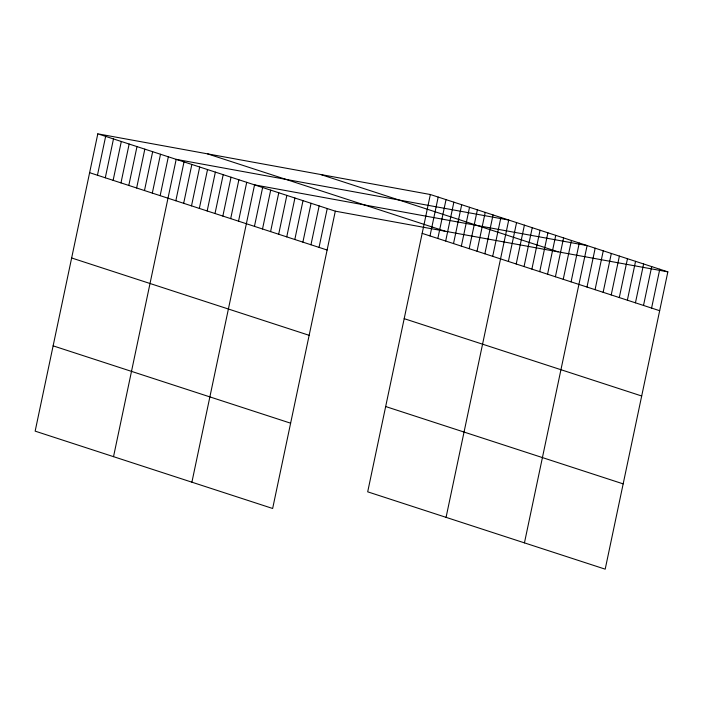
<?xml version="1.0" encoding="UTF-8"?>
<svg xmlns="http://www.w3.org/2000/svg" width="703" height="703" viewBox="0 0 703 703"><rect width="100%" height="100%" fill="white"/><g stroke="black" fill="none" stroke-linecap="round" stroke-linejoin="round"><path stroke-width="1.05" d="M97.805 133.834L35.15 431.141L272.65 508.48L335.305 211.172L97.805 133.834L430.35 194.52L667.85 271.859L605.195 569.166L367.695 491.828L430.35 194.52M97.453 175.24L105.643 136.391M105.292 177.789L113.473 138.939M113.13 180.346L121.311 141.488M120.969 182.894L129.15 144.045M128.798 185.443L136.988 146.593M136.637 188L144.827 149.15M144.475 190.548L152.665 151.699M152.314 193.105L160.504 154.256M160.152 195.654L168.342 156.804M113.526 456.66L176.181 159.353L508.726 220.039L446.071 517.346M175.829 200.759L184.019 161.91M183.668 203.308L191.849 164.458M191.506 205.865L199.687 167.015M199.344 208.413L207.526 169.564M207.174 210.97L215.364 172.121M215.013 213.519L223.203 174.669M222.851 216.076L231.041 177.218M230.689 218.624L238.879 179.775M238.528 221.173L246.718 182.323M191.901 482.188L254.556 184.88L587.102 245.567L524.447 542.874M254.442 226.357L262.632 187.508M262.518 228.985L270.699 190.135M270.593 231.621L278.775 192.763M278.669 234.248L286.85 195.399M286.745 236.876L294.926 198.026M294.812 239.503L303.002 200.654M302.888 242.14L311.077 203.281M310.963 244.767L319.153 205.917M319.039 247.394L327.229 208.545M429.999 235.927L438.189 197.068M437.837 238.475L446.027 199.626M445.676 241.024L453.866 202.174M453.514 243.581L461.695 204.731M461.353 246.129L469.534 207.28M469.191 248.686L477.372 209.837M477.021 251.235L485.211 212.385M484.859 253.792L493.049 214.933M492.698 256.34L500.888 217.491M508.374 261.446L516.564 222.596M516.213 263.994L524.403 225.145M524.051 266.551L532.241 227.702M531.89 269.1L540.071 230.25M539.728 271.657L547.909 232.807M547.567 274.205L555.748 235.356M555.396 276.762L563.586 237.904M563.235 279.311L571.425 240.461M571.073 281.859L579.263 243.01M586.987 287.044L595.177 248.194M595.063 289.671L603.253 250.822M603.139 292.307L611.329 253.449M611.215 294.935L619.396 256.085M619.29 297.562L627.471 258.713M627.366 300.19L635.547 261.34M635.442 302.817L643.623 263.968M643.509 305.454L651.699 266.604M651.584 308.081L659.774 269.231M335.305 211.172L667.85 271.859M320.612 174.493L558.112 251.832M207.543 153.86L445.043 231.199M422.16 233.37L659.66 310.708M89.615 172.683L327.115 250.022M404.19 318.661L641.69 396M71.644 257.975L309.144 335.313M385.675 406.536L623.174 483.875M53.12 345.85L290.62 423.188"/></g></svg>
